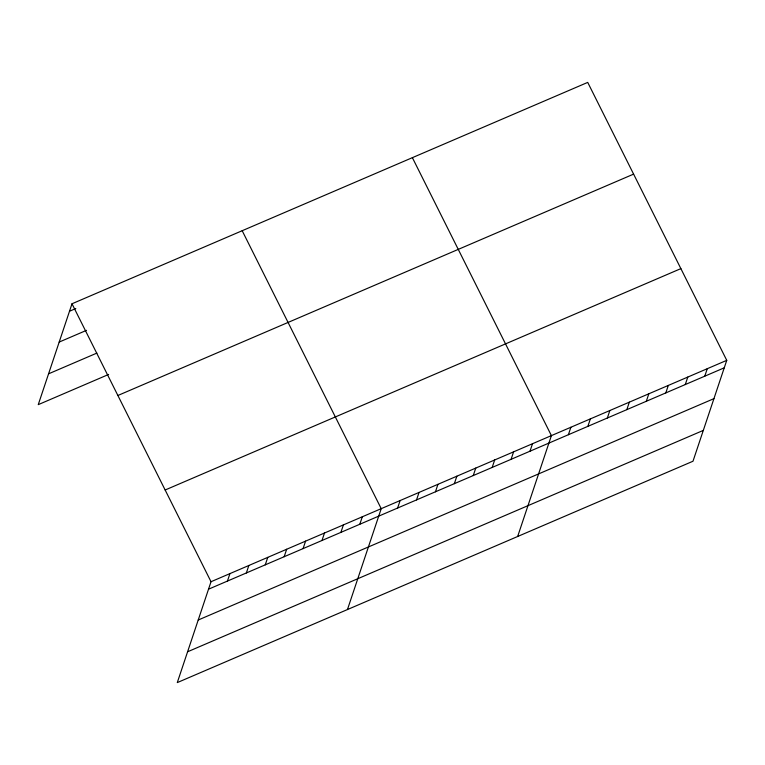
<?xml version="1.0" encoding="UTF-8"?>
<svg xmlns="http://www.w3.org/2000/svg" width="765" height="765" viewBox="0 0 765 765"><rect width="100%" height="100%" fill="white"/><g stroke="black" fill="none" stroke-linecap="round" stroke-linejoin="round"><path stroke-width="1.15" d="M72.006 303.772L211.025 581.725L177.279 682.6L692.994 461.228L726.75 360.344L587.721 82.4L72.006 303.772L38.25 404.656L108.64 374.439M227.435 581.075L229.94 573.607M246.349 572.966L248.845 565.488M265.254 564.847L267.76 557.369M284.169 556.729L286.665 549.251M303.074 548.61L305.579 541.142M321.989 540.492L324.484 533.023M340.894 532.373L343.399 524.905M359.808 524.255L362.304 516.786M347.463 609.542L381.219 508.668L242.189 230.724M397.628 508.027L400.124 500.549M416.533 499.908L419.038 492.44M435.448 491.79L437.943 484.322M454.353 483.671L456.858 476.203M473.267 475.553L475.763 468.084M492.172 467.444L494.678 459.966M511.087 459.325L513.583 451.847M529.992 451.207L532.497 443.729M517.656 536.495L551.402 435.62L412.383 157.667M568.385 434.721L570.891 427.253M587.874 426.363L590.37 418.885M607.353 417.996L609.848 410.528M626.831 409.638L629.337 402.161M646.32 401.271L648.816 393.803M665.799 392.914L668.304 385.436M685.287 384.546L687.783 377.078M704.766 376.179L707.271 368.711M69.5 311.25L75.802 308.544M59.192 342.07L86.502 330.346M48.568 373.827L96.887 353.086M117.877 395.495L633.602 174.124M165.154 490.002L680.869 268.62M211.025 581.725L726.75 360.344M208.529 589.193L724.254 367.822M198.212 620.023L713.936 398.642M187.588 651.78L703.312 430.399"/></g></svg>
